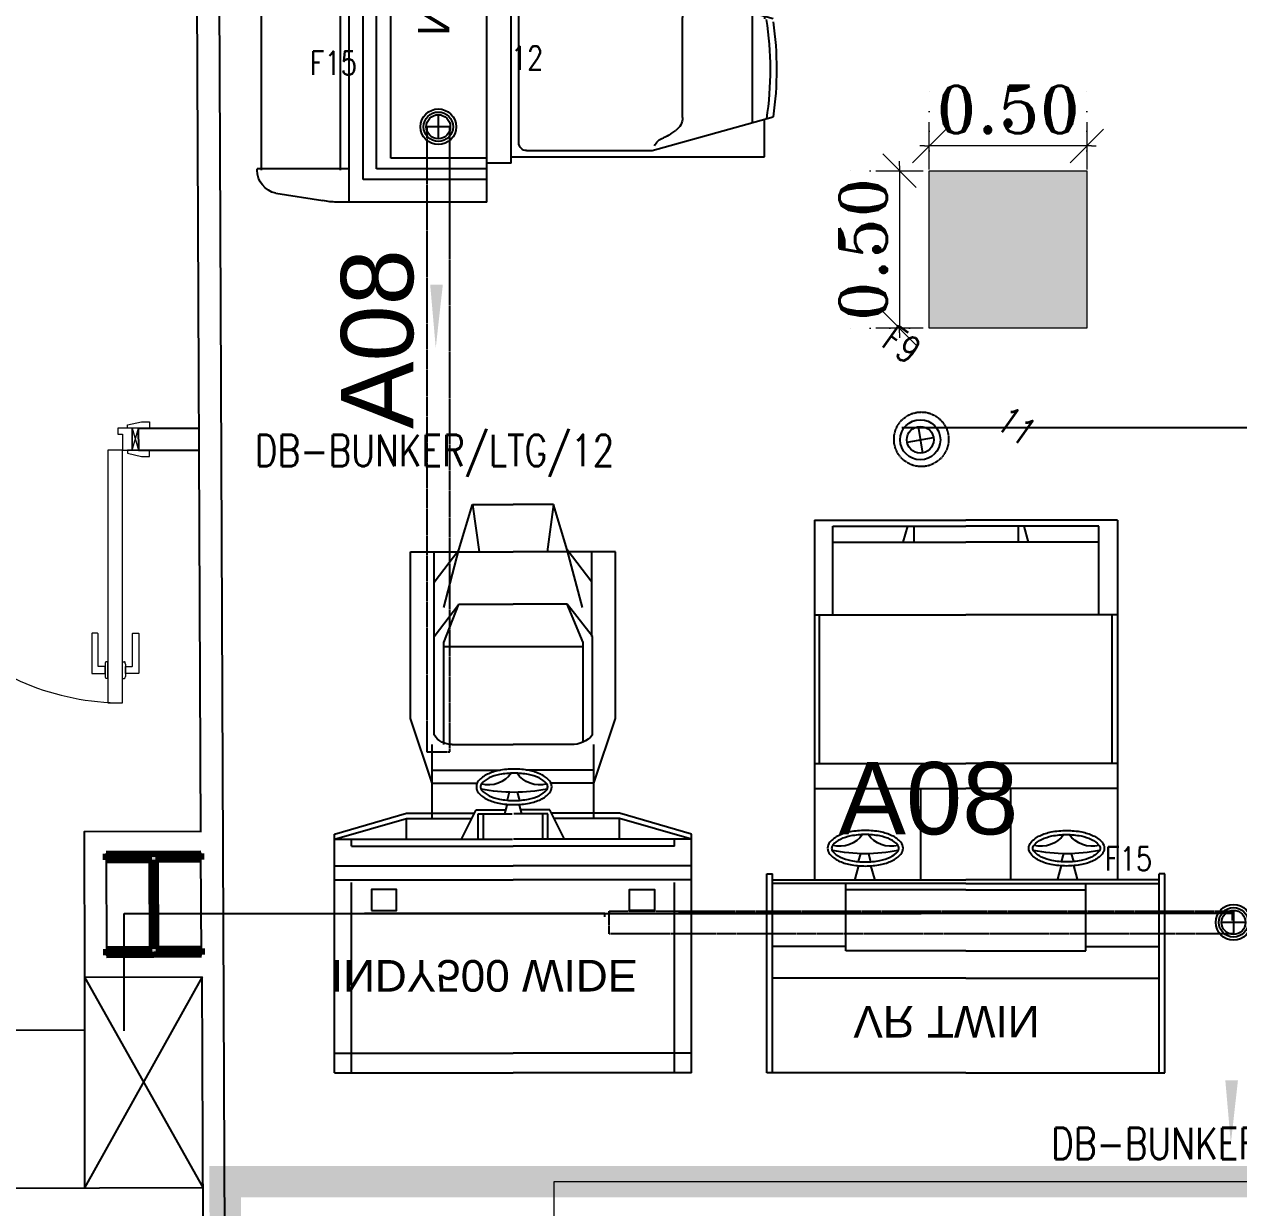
# Model space of a CAD drawing. Header units: inches. Extents: x 102655 to 148943, y 72248 to 114419.
# Drawn here: x 109414 to 113260, y 83369 to 87115 of the extents above; entities that cross this region are included whole.
import ezdxf
from ezdxf.enums import TextEntityAlignment as Align

# ---------------------------------------------------------------- set-up
doc = ezdxf.new("R2010")
doc.units = ezdxf.units.IN
doc.linetypes.add('CENTER INDS', pattern=[13.335, 8.89, -1.11125, 2.2225, -1.11125])
doc.linetypes.add('DOT2', pattern=[0.125, 0, -0.125])
doc.layers.get('Defpoints').update_dxf_attribs({"color": 8})
for name, color, linetype, lineweight in [('02-GR-BASE-PLANS$0$A-DOOR-25', 8, 'Continuous', 5), ('02-GR-BASE-PLANS$0$A-DOOR-LEAF-18', 8, 'Continuous', 5), ('02-GR-BASE-PLANS$0$A-ELEV-10', 8, 'Continuous', 5), ('02-GR-BASE-PLANS$0$A-ELEV-18', 8, 'Continuous', 5), ('ceiling dim', 8, 'Continuous', 5), ('Furnitureee', 8, 'Continuous', 5), ('Part', 8, 'Continuous', 0), ('S-SOLID', 8, 'Continuous', 0)]:
    doc.layers.add(name, color=color, linetype=linetype, lineweight=lineweight)
for name, color, linetype in [('E-LEADER', 30, 'Continuous'), ('E-LTG', 92, 'Continuous'), ('E-TAG', 30, 'Continuous'), ('E_TAG', 30, 'Continuous'), ('equipment', 8, 'Continuous'), ('FURNITURE', 8, 'Continuous'), ('txt', 8, 'Continuous'), ('WALL-GNRL', 8, 'Continuous')]:
    doc.layers.add(name, color=color, linetype=linetype)
doc.layers.add('ELECTRICAL LIGHTING CEILING', color=6, linetype='CENTER INDS', true_color=0xff00ff)
doc.styles.add('Pyzd-Romans', font='romans.shx', dxfattribs={"width": 0.8})
doc.styles.add('ROMANT', font='romant')
doc.styles.get("Standard").update_dxf_attribs({"font": 'arial.ttf'})
doc.dimstyles.new('50', dxfattribs={"dimtxt": 0.15, "dimasz": 0.015, "dimexe": 0.18, "dimexo": 0.0625, "dimgap": 0.04, "dimtad": 1, "dimzin": 0, "dimdsep": 46, "dimtxsty": 'ROMANT', "dimblk": 'SAM2', "dimcen": 0.09, "dimclre": 181, "dimclrt": 3, "dimazin": 0, "dimtfac": 0.782609, "dimtix": 1, "dimtmove": 2, "dimatfit": 3, "dimldrblk": 'SAM2', "dimfxl": 0.18, "dimtolj": 1, "dimtzin": 0, "dimarcsym": 0})
doc.dimstyles.get("Standard").update_dxf_attribs({"dimtxt": 0.18, "dimasz": 0.18, "dimexe": 0.18, "dimexo": 0.0625, "dimgap": 0.09, "dimtad": 0, "dimtih": 1, "dimtoh": 1, "dimdec": 4, "dimzin": 0, "dimdsep": 46, "dimtxsty": 'Standard', "dimcen": 0.09, "dimadec": 0, "dimazin": 0, "dimtfac": 1, "dimtdec": 4, "dimtofl": 0, "dimtmove": 0, "dimatfit": 3, "dimfxl": 1, "dimtolj": 1, "dimtzin": 0, "dimarcsym": 0})

# ---------------------------------------------------------------- blocks, each defined once
blk = doc.blocks.new('fg')
at = {"layer": 'Part', "extrusion": (5.55915e-09, -1.62435e-07, 1)}
blk.add_hatch(color=256, dxfattribs=at).paths.add_polyline_path([(935531.9, -728226.8), (935514.4, -728219.3), (935631.9, -727943.3), (935649.4, -727950.8), (935592.8, -728083.7), (935852.3, -728194.2), (935908.9, -728061.2), (935926.4, -728068.7), (935808.8, -728344.7), (935791.3, -728337.3), (935848, -728204.3), (935588.5, -728093.8)])
at = {"layer": 'Part', "color": 4, "linetype": 'Continuous', "lineweight": 100, "extrusion": (5.55915e-09, -1.62435e-07, 1)}
for p, q in [((935514.4, -728219.3, 0), (935631.9, -727943.3, 0)), ((935649.4, -727950.8, 0), (935592.8, -728083.7, 0)), ((935631.9, -727943.3, 0), (935649.4, -727950.8, 0)), ((935926.4, -728068.7, 0), (935808.8, -728344.7, 0)), ((935852.3, -728194.2, 0), (935908.9, -728061.2, 0)), ((935908.9, -728061.2, 0), (935926.4, -728068.7, 0)), ((935531.9, -728226.8, 0), (935588.5, -728093.8, 0)), ((935848, -728204.3, 0), (935588.5, -728093.8, 0)), ((935592.8, -728083.7, 0), (935852.3, -728194.2, 0)), ((935531.9, -728226.8, 0), (935514.4, -728219.3, 0)), ((935791.3, -728337.3, 0), (935848, -728204.3, 0)), ((935808.8, -728344.7, 0), (935791.3, -728337.3, 0))]:
    blk.add_line(p, q, dxfattribs=at)
blk = doc.blocks.new('*U113')
at = {"layer": '02-GR-BASE-PLANS$0$A-DOOR-25'}
for points in [[(96.5, 800), (50, 800), (50, 0), (96.5, 0)], [(35, 10), (-10, 20), (-35, 20), (-35, 0), (35, 0)], [(20, 0), (20, -70), (65, -70), (65, -50), (50, -50), (50, 0)], [(865, 10), (910, 20), (935, 20), (935, 0), (865, 0)], [(880, 0), (880, -70), (835, -70), (835, -50), (850, -50), (850, 0)], [(35, -80), (-10, -90), (-35, -90), (-35, -70), (35, -70)], [(865, -80), (910, -90), (935, -90), (935, -70), (865, -70)]]:
    blk.add_lwpolyline(points, close=True, dxfattribs=at)
at = {"layer": '02-GR-BASE-PLANS$0$A-DOOR-LEAF-18'}
for p, q in [((41.1, 677.2), (41.1, 716.3)), ((50, 722.8), (43.8, 722.8)), ((50, 722.9), (50, 669.8)), ((96.5, 722.9), (96.5, 669.8)), ((96.5, 722.8), (102.7, 722.8)), ((105.4, 677.2), (105.4, 716.3)), ((50, 669.8), (43.8, 669.8)), ((96.5, 669.8), (102.7, 669.8))]:
    blk.add_line(p, q, dxfattribs=at)
for points in [[(41.1, 685.4), (20.3, 685.4, 0.414214), (18.8, 683.9), (18.8, 581.4, -0.382689), (17.3, 579.8, -0.055582), (0.1, 579.8, -0.411666), (-1.2, 581.4), (-1.2, 705.8, -0.414214), (0.3, 707.3), (41.1, 707.3), (41.1, 685.4)], [(105.4, 685.4), (126.2, 685.4, -0.414214), (127.7, 683.9), (127.7, 581.4, 0.382689), (129.2, 579.8, 0.055582), (146.4, 579.8, 0.411666), (147.7, 581.4), (147.7, 705.8, 0.414214), (146.2, 707.3), (105.4, 707.3), (105.4, 685.4)]]:
    blk.add_lwpolyline(points, format="xyb", dxfattribs=at)
for centre, radius, start, end in [((50, 0), 800, 359.9982, 90), ((66.8, 712.6), 26, 160.5054, 171.8163), ((44.5, 720.7), 2.27, 107.9384, 166.0812), ((102, 720.7), 2.27, 13.9188, 72.0616), ((79.7, 712.6), 26, 8.1837, 19.4946), ((61.2, 678.5), 20.2, 183.742, 200.4318), ((44.5, 672), 2.27, 193.9188, 252.0616), ((102, 672), 2.27, 287.9384, 346.0812), ((85.3, 678.5), 20.2, 339.5682, 356.258)]:
    blk.add_arc(centre, radius, start, end, dxfattribs=at)
at = {"layer": '02-GR-BASE-PLANS$0$A-ELEV-10', "ltscale": 0.25}
for p, q in [((20, 0), (0, -70)), ((20, -70), (0, 0)), ((900, 0), (880, -70)), ((900, -70), (880, 0))]:
    blk.add_line(p, q, dxfattribs=at)
at = {"layer": '02-GR-BASE-PLANS$0$A-ELEV-18', "ltscale": 0.25}
for points in [[(20, 0), (0, 0), (0, -70), (20, -70)], [(900, 0), (880, 0), (880, -70), (900, -70)]]:
    blk.add_lwpolyline(points, close=True, dxfattribs=at)
blk = doc.blocks.new('WIDE')
at = {"layer": 'equipment'}
for p, q in [((0, 0), (0, -0.7563)), ((0, 0), (0.565, 0)), ((0.0538, 0), (0.0538, -0.6033)), ((1.13, 0), (0.565, 0)), ((1.0762, 0), (1.0762, -0.6033)), ((1.13, 0), (1.13, -0.7563)), ((0, -0.0621), (0.565, -0.0621)), ((1.13, -0.0621), (0.565, -0.0621)), ((0, -0.6114), (0.565, -0.6114)), ((1.13, -0.6114), (0.565, -0.6114)), ((0, -0.6561), (0.565, -0.6561)), ((1.13, -0.6561), (0.565, -0.6561)), ((0.0538, -0.7182), (0.0538, -0.74)), ((0.0538, -0.7182), (0.565, -0.7182)), ((1.0762, -0.7182), (0.565, -0.7182)), ((1.0762, -0.7182), (1.0762, -0.74)), ((0, -0.74), (0.5636, -0.74)), ((0, -0.74), (0.2279, -0.8058)), ((0, -0.7563), (0.2279, -0.8222)), ((0.2279, -0.74), (0.2279, -0.8058)), ((0.4022, -0.74), (0.4485, -0.8333)), ((0.4545, -0.74), (0.4545, -0.8202)), ((0.471, -0.74), (0.471, -0.8202)), ((1.13, -0.74), (0.5664, -0.74)), ((0.659, -0.74), (0.659, -0.8202)), ((0.6755, -0.74), (0.6755, -0.8202)), ((0.7278, -0.74), (0.6815, -0.8333)), ((0.9021, -0.74), (0.9021, -0.8058)), ((1.13, -0.74), (0.9021, -0.8058)), ((1.13, -0.7563), (0.9021, -0.8222)), ((0.2279, -0.8058), (0.4349, -0.8058)), ((0.3091, -0.8058), (0.3091, -1.0399)), ((0.9021, -0.8058), (0.6951, -0.8058)), ((0.8209, -0.8058), (0.8209, -1.0399)), ((0.2279, -0.8222), (0.443, -0.8222)), ((0.4485, -0.8333), (0.5417, -0.8333)), ((0.4545, -0.8202), (0.5621, -0.8202)), ((0.5467, -0.8514), (0.5381, -0.8202)), ((0.6755, -0.8202), (0.5679, -0.8202)), ((0.5833, -0.8514), (0.5919, -0.8202)), ((0.6815, -0.8333), (0.5883, -0.8333)), ((0.9021, -0.8222), (0.687, -0.8222)), ((0.5531, -0.8893), (0.546, -0.8634)), ((0.5779, -0.8893), (0.5852, -0.8629)), ((0.3091, -0.9177), (0.24, -1.122)), ((0.3091, -0.9177), (0.4485, -0.9177)), ((0.8209, -0.9177), (0.6815, -0.9177)), ((0.8209, -0.9177), (0.89, -1.122)), ((0.3091, -0.958), (0.5243, -0.958)), ((0.8209, -0.958), (0.6057, -0.958)), ((0.3154, -1.0699), (0.3154, -1.3815)), ((0.3454, -1.0399), (0.3454, -1.363)), ((0.3726, -1.0399), (0.565, -1.0399)), ((0.7484, -1.0399), (0.565, -1.0399)), ((0.7868, -1.0471), (0.7868, -1.363)), ((0.8168, -1.0699), (0.8168, -1.3815)), ((0.24, -1.122), (0.24, -1.6496)), ((0.89, -1.122), (0.89, -1.6496)), ((0.3154, -1.3815), (0.3154, -1.6496)), ((0.3154, -1.3815), (0.3934, -1.4838)), ((0.3454, -1.3499), (0.7868, -1.3499)), ((0.3454, -1.363), (0.3934, -1.4838)), ((0.7868, -1.363), (0.7366, -1.4838)), ((0.8168, -1.3815), (0.7366, -1.4838)), ((0.8146, -1.3815), (0.8146, -1.6496)), ((0.3454, -1.4731), (0.3934, -1.656)), ((0.3934, -1.4838), (0.565, -1.4838)), ((0.7366, -1.4838), (0.565, -1.4838)), ((0.7846, -1.4731), (0.7366, -1.656)), ((0.3154, -1.5537), (0.3934, -1.656)), ((0.8146, -1.5537), (0.7366, -1.656)), ((0.24, -1.6496), (0.565, -1.6496)), ((0.4364, -1.8), (0.4573, -1.6496)), ((0.89, -1.6496), (0.565, -1.6496)), ((0.6936, -1.8), (0.6727, -1.6496)), ((0.3934, -1.656), (0.4364, -1.8)), ((0.7366, -1.656), (0.6936, -1.8)), ((0.4364, -1.8), (0.565, -1.8)), ((0.6936, -1.8), (0.565, -1.8))]:
    blk.add_line(p, q, dxfattribs=at)
for points in [[(0.1167, -0.514), (0.1959, -0.514), (0.1959, -0.5804), (0.1167, -0.5804)], [(1.0133, -0.514), (0.9341, -0.514), (0.9341, -0.5804), (1.0133, -0.5804)]]:
    blk.add_lwpolyline(points, close=True, dxfattribs=at)
for points in [[(0.4488, -0.9057, -0.182445), (0.4559, -0.8869, -0.10265), (0.4838, -0.8659, -0.061905), (0.5198, -0.8541, -0.048158), (0.5683, -0.8494, -0.048158), (0.6167, -0.8541, -0.061905), (0.6528, -0.8659, -0.10265), (0.6807, -0.8869, -0.182445), (0.6878, -0.9057, -0.182445), (0.6807, -0.9245, -0.10265), (0.6528, -0.9454, -0.061905), (0.6167, -0.9572, -0.048158), (0.5683, -0.9619, -0.048158), (0.5198, -0.9572, -0.061905), (0.4838, -0.9454, -0.10265), (0.4559, -0.9245, -0.182445)], [(0.4617, -0.9057, -0.182445), (0.4656, -0.8954, -0.10265), (0.4893, -0.8776, -0.061905), (0.5223, -0.8668, -0.048158), (0.5683, -0.8623, -0.048158), (0.6143, -0.8668, -0.061905), (0.6473, -0.8776, -0.10265), (0.671, -0.8954, -0.182445), (0.6749, -0.9057, -0.182445), (0.671, -0.9159, -0.10265), (0.6473, -0.9338, -0.061905), (0.6143, -0.9446, -0.048158), (0.5683, -0.949, -0.048158), (0.5223, -0.9446, -0.061905), (0.4893, -0.9338, -0.10265), (0.4656, -0.9159, -0.182445)]]:
    blk.add_lwpolyline(points, format="xyb", close=True, dxfattribs=at)
for centre, radius, start, end in [((0.5683, -1.418), 0.5298, 78.6379, 101.3621), ((0.4879, -0.9989), 0.0871, 34.5185, 105.4209), ((0.6487, -0.9989), 0.0871, 74.5791, 145.4815), ((0.3695, -1.1034), 0.0636, 87.2361, 148.1964), ((0.7525, -1.1235), 0.0837, 39.8343, 92.7983)]:
    blk.add_arc(centre, radius, start, end, dxfattribs=at)
at = {"layer": 'txt'}
blk.add_text('INDY500 WIDE', height=0.1, rotation=359.962, dxfattribs=at).set_placement((-0.0123, -0.3571))
blk = doc.blocks.new('A$C1091693A')
at = {"layer": 'equipment'}
for p, q in [((-0.0504, 1.6059), (-0.0462, 1.6059)), ((-0.0504, 1.5928), (0.5644, 1.5928)), ((-0.0462, 1.3147), (-0.0462, 1.6059)), ((0.5644, 1.3147), (0.5644, 1.6059)), ((0.7748, 1.3147), (0.7748, 1.6059)), ((1.3896, 1.5928), (0.7748, 1.5928)), ((1.3854, 1.3147), (1.3854, 1.6059)), ((1.3896, 1.6059), (1.3854, 1.6059)), ((-0.1236, 1.5471), (-0.1467, 1.3978)), ((0.6419, 1.5471), (0.6649, 1.3978)), ((0.6974, 1.5471), (0.6743, 1.3978)), ((1.4629, 1.5471), (1.4859, 1.3978)), ((-0.1514, 0.8786), (-0.1514, 1.3547)), ((0.6696, 1.1826), (0.6696, 1.3547)), ((0.6696, 1.1826), (0.6696, 1.3547)), ((1.4906, 0.8786), (1.4906, 1.3547)), ((-0.1514, 1.3147), (0.6696, 1.3147)), ((-0.0504, 1.3428), (0.5644, 1.3428)), ((1.4906, 1.3147), (0.6696, 1.3147)), ((1.3896, 1.3428), (0.7748, 1.3428)), ((-0.0795, 1.271), (0.6696, 1.271)), ((-0.0795, 0.8786), (-0.0795, 1.271)), ((1.4188, 1.271), (0.6696, 1.271)), ((1.4188, 0.8786), (1.4188, 1.271)), ((-0.0462, 0.8786), (-0.0462, 1.2279)), ((-0.0462, 1.2279), (0.626, 1.2279)), ((0.626, 1.1826), (0.626, 1.2279)), ((0.7133, 1.1826), (0.7133, 1.2279)), ((1.3854, 1.2279), (0.7133, 1.2279)), ((1.3854, 0.8786), (1.3854, 1.2279)), ((-0.0128, 1.1826), (0.6696, 1.1826)), ((-0.0128, 0.8786), (-0.0128, 1.1826)), ((1.3521, 1.1826), (0.6696, 1.1826)), ((1.3521, 0.8786), (1.3521, 1.1826)), ((-0.1514, 0.8786), (0.6696, 0.8786)), ((-0.0282, 0.8019), (-0.0282, 0.8786)), ((1.4906, 0.8786), (0.6696, 0.8786)), ((1.3675, 0.8019), (1.3675, 0.8786)), ((-0.0282, 0.8019), (0.6696, 0.8019)), ((0, 0.8019), (0, 0)), ((0.0364, 0.7779), (0.5224, 0.7779)), ((0.5567, 0.8019), (0.5567, 0)), ((1.3675, 0.8019), (0.6696, 0.8019)), ((0.7903, 0.8019), (0.7903, 0)), ((1.3028, 0.7779), (0.8168, 0.7779)), ((1.347, 0.8019), (1.347, 0)), ((0.0114, 0.7529), (0.0114, 0.3555)), ((0.5376, 0.7529), (0.5376, 0.3555)), ((0.8017, 0.7529), (0.8017, 0.3555)), ((1.3278, 0.7529), (1.3278, 0.3555)), ((0.0114, 0.3555), (0.1188, -0.0278)), ((0.5376, 0.3555), (0.4302, -0.0278)), ((0.8017, 0.3555), (0.9091, -0.0278)), ((1.3278, 0.3555), (1.2205, -0.0278)), ((0.0643, 0.2965), (0.0754, 0.2805)), ((0.4847, 0.2965), (0.4736, 0.2805)), ((0.8545, 0.2965), (0.8657, 0.2805)), ((1.275, 0.2965), (1.2639, 0.2805)), ((0.1164, 0.2591), (0.4325, 0.2591)), ((1.2228, 0.2591), (0.9067, 0.2591)), ((0, 0), (0.1106, 0)), ((0.0995, 0.0371), (0.4417, 0.0371)), ((1.2398, 0.0371), (0.8976, 0.0371)), ((1.347, 0), (1.2287, 0)), ((0.5567, 0), (0.4286, 0)), ((0.5207, 0), (0.4384, 0)), ((0.7903, 0), (0.9107, 0)), ((0.8186, 0), (0.9008, 0))]:
    blk.add_line(p, q, dxfattribs=at)
for centre, radius, start, end in [((-0.0504, 1.5309), 0.075, 90, 167.5429), ((0.5686, 1.5309), 0.075, 12.4571, 90), ((0.7706, 1.5309), 0.075, 90, 167.5429), ((1.3896, 1.5309), 0.075, 12.4571, 90), ((0.0486, 1.3547), 0.2, 167.5429, 180), ((0.4696, 1.3547), 0.2, 0, 12.4571), ((0.8696, 1.3547), 0.2, 167.5429, 180), ((1.2906, 1.3547), 0.2, 0, 12.4571), ((0.0364, 0.7529), 0.025, 90, 180), ((0.5126, 0.7529), 0.025, 0, 90), ((0.8267, 0.7529), 0.025, 90, 180), ((1.3028, 0.7529), 0.025, 0, 90), ((0.0051, 0.3031), 0.05, 19.708, 64.4541), ((0.5439, 0.3031), 0.05, 115.5459, 160.292), ((0.7954, 0.3031), 0.05, 19.708, 64.4541), ((1.3342, 0.3031), 0.05, 115.5459, 160.292), ((0.1463, 0.3537), 0.1, 199.708, 214.8688), ((0.4027, 0.3537), 0.1, 325.1312, 340.292), ((0.9366, 0.3537), 0.1, 199.708, 214.8688), ((1.193, 0.3537), 0.1, 325.1312, 340.292), ((0.1164, 0.3091), 0.05, 214.8688, 270), ((0.4325, 0.3091), 0.05, 270, 325.1312), ((0.9067, 0.3091), 0.05, 214.8688, 270), ((1.2228, 0.3091), 0.05, 270, 325.1312), ((0.2688, 0.9918), 1.0102, 261.0914, 278.9905), ((0.269, 1.0269), 1.0653, 261.896, 278.104), ((1.0704, 0.9918), 1.0102, 261.0095, 278.9086), ((1.0703, 1.0269), 1.0653, 261.896, 278.104)]:
    blk.add_arc(centre, radius, start, end, dxfattribs=at)
at = {"layer": 'txt'}
blk.add_text('RALLY TWIN', height=0.1, rotation=359.962, dxfattribs=at).set_placement((0.1263, 0.9977))
blk = doc.blocks.new('vr2')
at = {"layer": 'equipment'}
for p, q in [((-1.11, 1.75), (-1.11, 1.12)), ((-0.48, 1.75), (-1.11, 1.75)), ((-1.092, 1.75), (-1.092, 1.12)), ((-0.48, 1.75), (0.15, 1.75)), ((0.132, 1.75), (0.132, 1.12)), ((0.15, 1.75), (0.15, 1.12)), ((-0.48, 1.45), (-1.092, 1.45)), ((-0.48, 1.45), (0.132, 1.45)), ((-0.86, 1.35), (-1.092, 1.35)), ((-0.48, 1.3631), (-0.86, 1.3631)), ((-0.86, 1.3631), (-0.86, 1.15)), ((-0.48, 1.3631), (-0.1, 1.3631)), ((-0.1, 1.3631), (-0.1, 1.15)), ((-0.1, 1.35), (0.132, 1.35)), ((-0.48, 1.1706), (-0.86, 1.1706)), ((-0.48, 1.1706), (-0.1, 1.1706)), ((-1.11, 1.12), (-1.092, 1.12)), ((-0.48, 1.15), (-1.092, 1.15)), ((-1.092, 1.1387), (-0.48, 1.1387)), ((-0.96, 0), (-0.96, 1.1387)), ((-0.8202, 1.093), (-0.8321, 1.1362)), ((-0.7817, 1.0934), (-0.77, 1.1362)), ((-0.6224, 1.1387), (-0.6224, 0.85)), ((-0.48, 1.15), (0.132, 1.15)), ((0.132, 1.1387), (-0.48, 1.1387)), ((-0.3376, 1.1387), (-0.3376, 0.85)), ((-0.1783, 1.0934), (-0.19, 1.1362)), ((-0.1398, 1.093), (-0.1279, 1.1362)), ((0, 0), (0, 1.1387)), ((0.15, 1.12), (0.132, 1.12)), ((-0.8138, 1.0551), (-0.8209, 1.081)), ((-0.7889, 1.0551), (-0.7817, 1.0815)), ((-0.1711, 1.0551), (-0.1783, 1.0815)), ((-0.1462, 1.0551), (-0.1391, 1.081)), ((-0.96, 0.85), (-0.48, 0.85)), ((0, 0.85), (-0.48, 0.85)), ((-0.96, 0.77), (-0.48, 0.77)), ((-0.9432, 0.77), (-0.9432, 0.3)), ((0, 0.77), (-0.48, 0.77)), ((-0.0168, 0.77), (-0.0168, 0.3)), ((-0.96, 0.3), (-0.48, 0.3)), ((-0.9012, 0.3), (-0.9012, 0.0194)), ((0, 0.3), (-0.48, 0.3)), ((-0.0588, 0.3), (-0.0588, 0.0194)), ((-0.9012, 0.07), (-0.48, 0.07)), ((-0.6787, 0.07), (-0.6643, 0.0194)), ((-0.6452, 0.0194), (-0.6452, 0.07)), ((-0.0588, 0.07), (-0.48, 0.07)), ((-0.3148, 0.0194), (-0.3148, 0.07)), ((-0.2813, 0.07), (-0.2957, 0.0194)), ((-0.96, 0), (-0.48, 0)), ((-0.9012, 0.0194), (-0.48, 0.0194)), ((-0.0588, 0.0194), (-0.48, 0.0194)), ((0, 0), (-0.48, 0))]:
    blk.add_line(p, q, dxfattribs=at)
for points in [[(-0.9181, 1.0387, -0.182445), (-0.911, 1.0575, -0.10265), (-0.8831, 1.0785, -0.061905), (-0.847, 1.0903, -0.048158), (-0.7986, 1.095, -0.048158), (-0.7501, 1.0903, -0.061905), (-0.7141, 1.0785, -0.10265), (-0.6862, 1.0575, -0.182445), (-0.6791, 1.0387, -0.182445), (-0.6862, 1.02, -0.10265), (-0.7141, 0.999, -0.061905), (-0.7501, 0.9872, -0.048158), (-0.7986, 0.9825, -0.048158), (-0.847, 0.9872, -0.061905), (-0.8831, 0.999, -0.10265), (-0.911, 1.02, -0.182445)], [(-0.9052, 1.0387, -0.182445), (-0.9013, 1.049, -0.10265), (-0.8776, 1.0668, -0.061905), (-0.8446, 1.0776, -0.048158), (-0.7986, 1.0821, -0.048158), (-0.7526, 1.0776, -0.061905), (-0.7196, 1.0668, -0.10265), (-0.6958, 1.049, -0.182445), (-0.692, 1.0387, -0.182445), (-0.6958, 1.0285, -0.10265), (-0.7196, 1.0107, -0.061905), (-0.7526, 0.9999, -0.048158), (-0.7986, 0.9954, -0.048158), (-0.8446, 0.9999, -0.061905), (-0.8776, 1.0107, -0.10265), (-0.9013, 1.0285, -0.182445)], [(-0.0419, 1.0387, 0.182445), (-0.049, 1.0575, 0.10265), (-0.0769, 1.0785, 0.061905), (-0.113, 1.0903, 0.048158), (-0.1614, 1.095, 0.048158), (-0.2099, 1.0903, 0.061905), (-0.2459, 1.0785, 0.10265), (-0.2738, 1.0575, 0.182445), (-0.2809, 1.0387, 0.182445), (-0.2738, 1.02, 0.10265), (-0.2459, 0.999, 0.061905), (-0.2099, 0.9872, 0.048158), (-0.1614, 0.9825, 0.048158), (-0.113, 0.9872, 0.061905), (-0.0769, 0.999, 0.10265), (-0.049, 1.02, 0.182445)], [(-0.0548, 1.0387, 0.182445), (-0.0587, 1.049, 0.10265), (-0.0824, 1.0668, 0.061905), (-0.1154, 1.0776, 0.048158), (-0.1614, 1.0821, 0.048158), (-0.2074, 1.0776, 0.061905), (-0.2404, 1.0668, 0.10265), (-0.2642, 1.049, 0.182445), (-0.268, 1.0387, 0.182445), (-0.2642, 1.0285, 0.10265), (-0.2404, 1.0107, 0.061905), (-0.2074, 0.9999, 0.048158), (-0.1614, 0.9954, 0.048158), (-0.1154, 0.9999, 0.061905), (-0.0824, 1.0107, 0.10265), (-0.0587, 1.0285, 0.182445)]]:
    blk.add_lwpolyline(points, format="xyb", close=True, dxfattribs=at)
for centre, radius, start, end in [((-0.7986, 0.5264), 0.5298, 78.6379, 101.3621), ((-0.1614, 0.5264), 0.5298, 78.6379, 101.3621), ((-0.879, 0.9456), 0.0871, 34.5185, 105.4209), ((-0.7182, 0.9456), 0.0871, 74.5791, 145.4815), ((-0.2418, 0.9456), 0.0871, 34.5185, 105.4209), ((-0.081, 0.9456), 0.0871, 74.5791, 145.4815)]:
    blk.add_arc(centre, radius, start, end, dxfattribs=at)
at = {"layer": 'txt'}
blk.add_text('VR TWIN', height=0.1, rotation=359.962, dxfattribs=at).set_placement((-0.8363, 1.5382))
blk = doc.blocks.new('SAM2')
for p, q in [((3.54, 3.54), (-3.54, -3.54)), ((0, -5), (0, 5)), ((-1, 0), (0, 0))]:
    blk.add_line(p, q)
blk = doc.blocks.new('*D143')
at = {"layer": 'ceiling dim', "color": 181, "linetype": 'DOT2', "lineweight": -2, "ltscale": 0.5, "transparency": 16777216}
for p, q in [((478765.3317, 1037614.7681), (478765.3317, 1037614.964)), ((478765.8304, 1037614.7681), (478765.8304, 1037614.964))]:
    blk.add_line(p, q, dxfattribs=at)
at = {"layer": 'ceiling dim', "color": 0, "lineweight": -2, "ltscale": 0.5, "transparency": 16777216}
for p, q in [((478765.3167, 1037614.784), (478765.3017, 1037614.784)), ((478765.8304, 1037614.784), (478765.3317, 1037614.784)), ((478765.8454, 1037614.784), (478765.8604, 1037614.784))]:
    blk.add_line(p, q, dxfattribs=at)
at = {"layer": 'Defpoints', "color": 0, "ltscale": 0.5, "transparency": 16777216}
for p in [(478765.3317, 1037614.784), (478765.3317, 1037614.7056), (478765.8304, 1037614.7056)]:
    blk.add_point(p, dxfattribs=at)
at = {"layer": 'ceiling dim', "color": 0, "lineweight": -2, "ltscale": 0.5, "transparency": 16777216, "xscale": 0.015, "yscale": 0.015, "zscale": 0.015}
blk.add_blockref('SAM2', (478765.3317, 1037614.784), dxfattribs=at)
at = {"layer": 'ceiling dim', "color": 0, "lineweight": -2, "ltscale": 0.5, "transparency": 16777216, "xscale": 0.015, "yscale": 0.015, "zscale": 0.015, "rotation": 180}
blk.add_blockref('SAM2', (478765.8304, 1037614.784), dxfattribs=at)
at = {"layer": 'ceiling dim', "color": 3, "ltscale": 0.5, "transparency": 16777216, "insert": (478765.581, 1037614.899), "char_height": 0.15, "attachment_point": 5, "style": 'ROMANT'}
blk.add_mtext('\\A1;0.50', dxfattribs=at)
blk = doc.blocks.new('*D144')
at = {"layer": 'ceiling dim', "color": 0, "lineweight": -2, "ltscale": 0.5, "transparency": 16777216}
for p, q in [((478765.2373, 1037614.7206), (478765.2373, 1037614.7356)), ((478765.2373, 1037614.7056), (478765.2373, 1037614.2069)), ((478765.2373, 1037614.1919), (478765.2373, 1037614.1769))]:
    blk.add_line(p, q, dxfattribs=at)
at = {"layer": 'ceiling dim', "color": 181, "linetype": 'DOT2', "lineweight": -2, "ltscale": 0.5, "transparency": 16777216}
for p, q in [((478765.2692, 1037614.7056), (478765.0573, 1037614.7056)), ((478765.2692, 1037614.2069), (478765.0573, 1037614.2069))]:
    blk.add_line(p, q, dxfattribs=at)
at = {"layer": 'Defpoints', "color": 0, "ltscale": 0.5, "transparency": 16777216}
for p in [(478765.3317, 1037614.7056), (478765.2373, 1037614.2069), (478765.3317, 1037614.2069)]:
    blk.add_point(p, dxfattribs=at)
at = {"layer": 'ceiling dim', "color": 0, "lineweight": -2, "ltscale": 0.5, "transparency": 16777216, "xscale": 0.015, "yscale": 0.015, "zscale": 0.015}
for p, rotation in [((478765.2373, 1037614.7056), 270), ((478765.2373, 1037614.2069), 90)]:
    blk.add_blockref('SAM2', p, dxfattribs=dict(at, rotation=rotation))
at = {"layer": 'ceiling dim', "color": 3, "ltscale": 0.5, "transparency": 16777216, "insert": (478765.1223, 1037614.4563), "char_height": 0.15, "attachment_point": 5, "rotation": 90, "style": 'ROMANT'}
blk.add_mtext('\\A1;0.50', dxfattribs=at)
blk = doc.blocks.new('E-L-FSPOT2')
at = {"color": 254, "lineweight": 0}
for points in [[(0, -75), (0, -75), (0, -75), (0, -75), (0, -75), (0, -75), (0, -75), (0, -75), (0, -75), (0, -75), (0, -75), (0, -75)], [(0, -75), (0, -75)], [(0, -75), (0, -75)], [(0, -75), (0, -75)], [(0, -75), (0, -75)], [(0, -75), (0, -75)], [(0, -75), (0, -75)], [(0, -75), (0, -75)], [(0, -75), (0, -75)], [(0, -75), (0, -75)], [(0, -75), (0, -75)], [(0, -75), (0, -75)], [(0, -75), (0, -75)], [(0, -75), (0, -75), (0, -75)], [(0, -75), (0, -75)], [(0, -75), (0, -75)], [(0, -75), (0, -75)], [(0, -75), (0, -75), (0, -75), (0, -75), (0, -75), (0, -75), (0, -75), (0, -75), (0, -75), (0, -75)], [(0, -75), (0, -75)]]:
    blk.add_lwpolyline(points, dxfattribs=at)
blk.add_circle((0, 0), 75)
at = {"layer": 'E-TAG'}
for points in [[(-35.4, -35.4), (35.4, 35.4)], [(-35.4, 35.4), (35.4, -35.4)]]:
    blk.add_lwpolyline(points, dxfattribs=at)
blk.add_circle((0, 0), 50, dxfattribs=at)
at = {"layer": 'E-TAG', "style": 'Pyzd-Romans', "width": 0.8, "flags": 1}
for tag, p in [('BPANEL', (262.5, 925)), ('SWITCH', (-262.5, 700)), ('LOADVA', (262.5, 700)), ('BTYPE', (-262.5, 475)), ('PANEL', (262.5, 475)), ('HEIGHT', (-246.5, -477.6)), ('DSCR', (-246.5, -702.6)), ('ROOM', (278.5, -702.6))]:
    blk.add_attdef(tag, text='', height=100, dxfattribs=at).set_placement(p, align=Align.MIDDLE_CENTER)
at = {"layer": 'E-TAG', "style": 'Pyzd-Romans', "width": 0.8}
for tag, p in [('TYPE', (-262.5, 250)), ('NO.', (262.5, 250)), ('W.P', (-246.5, -252.6)), ('A,B,C', (278.5, -252.6)), ('CBT', (278.5, -477.6))]:
    blk.add_attdef(tag, text='', height=100, dxfattribs=at).set_placement(p, align=Align.MIDDLE_CENTER)
blk = doc.blocks.new('f15')
at = {"layer": 'E-LEADER'}
for points in [[(19, 0), (-19, 0)], [(0, 19), (0, -19)]]:
    blk.add_lwpolyline(points, dxfattribs=at)
blk.add_circle((0, 0), 23.3, dxfattribs=at)
at = {"layer": 'E-LTG'}
for radius in [28.2, 19]:
    blk.add_circle((0, 0), radius, dxfattribs=at)
at = {"layer": 'E_TAG', "style": 'Pyzd-Romans', "width": 0.8, "flags": 1}
for tag, p in [('BPANEL', (262.5, 1125)), ('SWITCH', (-262.5, 900)), ('LOADVA', (262.5, 900)), ('BTYPE', (-262.5, 675)), ('PANEL', (262.5, 675)), ('HEIGHT', (-262.5, -675)), ('DSCR', (-262.5, -900)), ('ROOM', (262.5, -900))]:
    blk.add_attdef(tag, text='', height=100, dxfattribs=at).set_placement(p, align=Align.MIDDLE_CENTER)
at = {"layer": 'E_TAG', "style": 'Pyzd-Romans', "width": 0.8}
for tag, p in [('TYPE', (-262.5, 450)), ('NO.', (262.5, 450)), ('W.P', (-262.5, -450)), ('A,B,C', (262.5, -450)), ('CBT', (262.5, -675))]:
    blk.add_attdef(tag, text='', height=100, dxfattribs=at).set_placement(p, align=Align.MIDDLE_CENTER)
blk = doc.blocks.new('E-Ct-No')
at = {"color": 5}
blk.add_lwpolyline([(700, 0, 0, 40, 0), (500, 0, 0, 0, -0.000017), (0, 0, 0, 0, -0.352972)], format="xyseb", dxfattribs=at)
at = {"layer": 'E-TAG', "style": 'Pyzd-Romans', "width": 0.8}
blk.add_attdef('PNL\\NO', text='', height=100, dxfattribs=at).set_placement((1025, 0), align=Align.MIDDLE_CENTER)
blk = doc.blocks.new('*D215')
at = {"color": 0, "lineweight": -2, "transparency": 16777216}
for p, q in [((111265.8, 84308), (111265.8, 84299.7)), ((111266, 84299.8), (112254, 84299.8)), ((113243.4, 84299.8), (112255.3, 84299.8)), ((113243.6, 84308), (113243.6, 84299.7))]:
    blk.add_line(p, q, dxfattribs=at)
at = {"color": 0, "transparency": 16777216}
for points in [[(111266, 84299.9), (111266, 84299.8), (111265.8, 84299.8)], [(113243.4, 84299.9), (113243.4, 84299.8), (113243.6, 84299.8)]]:
    blk.add_solid(points, dxfattribs=at)
at = {"layer": 'Defpoints', "color": 0, "transparency": 16777216}
for p in [(111265.8, 84308.1), (113243.6, 84308.1), (113243.6, 84299.8)]:
    blk.add_point(p, dxfattribs=at)
at = {"color": 0, "transparency": 16777216, "insert": (112254.7, 84299.8), "char_height": 0.18, "attachment_point": 5}
blk.add_mtext('\\A1;1977.7347', dxfattribs=at)
blk = doc.blocks.new('*D224')
at = {"color": 0, "lineweight": -2, "transparency": 16777216}
for p, q in [((111265.8, 84308), (111265.8, 84299.7)), ((111266, 84299.8), (112252.5, 84299.8)), ((113240.3, 84299.8), (112253.8, 84299.8)), ((113240.5, 84278.4), (113240.5, 84300))]:
    blk.add_line(p, q, dxfattribs=at)
at = {"color": 0, "transparency": 16777216}
for points in [[(111266, 84299.9), (111266, 84299.8), (111265.8, 84299.8)], [(113240.3, 84299.9), (113240.3, 84299.8), (113240.5, 84299.8)]]:
    blk.add_solid(points, dxfattribs=at)
at = {"layer": 'Defpoints', "color": 0, "transparency": 16777216}
for p in [(111265.8, 84308.1), (113240.5, 84299.8), (113240.5, 84278.4)]:
    blk.add_point(p, dxfattribs=at)
at = {"color": 0, "transparency": 16777216, "insert": (112253.2, 84299.8), "char_height": 0.18, "attachment_point": 5}
blk.add_mtext('\\A1;1974.6908', dxfattribs=at)
blk = doc.blocks.new('*D225')
at = {"color": 0, "lineweight": -2, "transparency": 16777216}
for p, q in [((109730.5, 83928.7), (109730.5, 84300)), ((109730.7, 84299.8), (111484.8, 84299.8)), ((113240.3, 84299.8), (111486.2, 84299.8)), ((113240.5, 84278.4), (113240.5, 84300))]:
    blk.add_line(p, q, dxfattribs=at)
at = {"color": 0, "transparency": 16777216}
for points in [[(109730.7, 84299.9), (109730.7, 84299.8), (109730.5, 84299.8)], [(113240.3, 84299.9), (113240.3, 84299.8), (113240.5, 84299.8)]]:
    blk.add_solid(points, dxfattribs=at)
at = {"layer": 'Defpoints', "color": 0, "transparency": 16777216}
for p in [(109730.5, 84299.8), (113240.5, 84278.4), (109730.5, 83928.7)]:
    blk.add_point(p, dxfattribs=at)
at = {"color": 0, "transparency": 16777216, "insert": (111485.5, 84299.8), "char_height": 0.18, "attachment_point": 5}
blk.add_mtext('\\A1;3510.0233', dxfattribs=at)
blk = doc.blocks.new('*D226')
at = {"color": 0, "lineweight": -2, "transparency": 16777216}
for p, q in [((109730.5, 83928.7), (109730.5, 84300)), ((109730.7, 84299.8), (110490.7, 84299.8)), ((111252.1, 84299.8), (110492, 84299.8)), ((111252.3, 84290.1), (111252.3, 84300))]:
    blk.add_line(p, q, dxfattribs=at)
at = {"color": 0, "transparency": 16777216}
for points in [[(109730.7, 84299.9), (109730.7, 84299.8), (109730.5, 84299.8)], [(111252.1, 84299.9), (111252.1, 84299.8), (111252.3, 84299.8)]]:
    blk.add_solid(points, dxfattribs=at)
at = {"layer": 'Defpoints', "color": 0, "transparency": 16777216}
for p in [(111252.3, 84299.8), (111252.3, 84290), (109730.5, 83928.7)]:
    blk.add_point(p, dxfattribs=at)
at = {"color": 0, "transparency": 16777216, "insert": (110491.4, 84299.8), "char_height": 0.18, "attachment_point": 5}
blk.add_mtext('\\A1;1521.7805', dxfattribs=at)
blk = doc.blocks.new('f')
at = {"layer": 'S-SOLID', "ltscale": 0.5, "true_color": 0xed1f24, "transparency": 33554559}
h = blk.add_hatch(color=240, dxfattribs=at)
h.dxf.hatch_style = 1
h.paths.add_polyline_path([(478765.3317, 1037614.7056), (478765.8304, 1037614.7056), (478765.8304, 1037614.2069), (478765.3317, 1037614.2069)])
at = {"layer": 'ceiling dim', "color": 242, "ltscale": 0.5, "true_color": 0xcd2027}
blk.add_lwpolyline([(478765.3317, 1037614.7056), (478765.8304, 1037614.7056), (478765.8304, 1037614.2069), (478765.3317, 1037614.2069)], close=True, dxfattribs=at)
at = {"layer": 'ceiling dim', "color": 8, "ltscale": 0.5, "const_width": 0.1}
blk.add_lwpolyline([(478769.0821, 1037608.9319), (478769.0821, 1037611.5052), (478763.1019, 1037611.5052), (478763.1112, 1037609.012)], dxfattribs=at)
at = {"layer": 'ceiling dim', "color": 8, "ltscale": 0.5}
blk.add_lwpolyline([(478764.1442, 1037611.5052), (478767.7866, 1037611.5052), (478767.7866, 1037609.8352), (478764.1442, 1037609.8352)], close=True, dxfattribs=at)
at = {"layer": 'WALL-GNRL', "color": 8, "extrusion": (-2.32265e-18, -9.70452e-08, 1)}
for p, q in [((478763.1112, 1037609.012), (478763.0237, 1037629.3131)), ((478763.0249, 1037612.614), (478763.004, 1037617.5022)), ((478762.8267, 1037613.8911), (478763.0195, 1037613.8911)), ((478762.827, 1037613.8211), (478763.0198, 1037613.8211)), ((478763.0266, 1037612.224), (478763.0252, 1037612.544)), ((478763.0317, 1037611.3686), (478763.0286, 1037612.154))]:
    blk.add_line(p, q, dxfattribs=at)
at = {"layer": 'WALL-GNRL', "color": 8, "ltscale": 0.5}
for p, q in [((478762.8267, 1037613.8911), (478762.827, 1037613.8211)), ((478763.0286, 1037612.154), (478762.6569, 1037611.4859)), ((478762.6569, 1037612.1524), (478763.0312, 1037611.4868))]:
    blk.add_line(p, q, dxfattribs=at)
at = {"layer": 'WALL-GNRL', "color": 8}
for p, q in [((478762.6569, 1037612.1524), (478762.6569, 1037611.4859)), ((478759.0872, 1037611.9751), (478762.6569, 1037611.9859)), ((478763.0292, 1037611.9868), (478763.03, 1037611.9868)), ((478756.9618, 1037611.4712), (478763.0312, 1037611.4868))]:
    blk.add_line(p, q, dxfattribs=at)
for points in [[(478763.0266, 1037612.614, 0), (478762.6549, 1037612.6124, 0), (478762.6569, 1037612.1524, 0), (478763.0286, 1037612.154, 0)], [(478763.0269, 1037612.544, 0), (478762.7252, 1037612.5427, 0), (478762.7266, 1037612.2227, 0), (478763.0283, 1037612.224, 0)]]:
    blk.add_polyline3d(points, dxfattribs=at)
at = {"layer": '02-GR-BASE-PLANS$0$A-DOOR-25', "color": 8, "extrusion": (9.70452e-08, -1.78385e-18, 1), "xscale": 0.001000000000009731, "yscale": 0.001000000000009731, "zscale": 0.001000000000009731, "rotation": 179.9934490677452}
blk.add_blockref('*U113', (478762.8272, 1037613.8211, 0.0465), dxfattribs=at)
at = {"layer": 'FURNITURE', "color": 8, "extrusion": (-2.32256e-18, -9.70452e-08, 1), "xscale": 0.001000000000009729, "yscale": 0.001000000000009729, "zscale": 0.001000000000009729, "rotation": 293.3091817035541}
blk.add_blockref('fg', (479061.3333, 1038759.8543, -0.1008), dxfattribs=at)
at = {"layer": 'Furnitureee', "color": 8, "ltscale": 0.5}
for name, p, xscale, rotation in [('A$C1091693A', (478764.8094, 1037616.097), -1.000000000000001, 90), ('WIDE', (478763.4485, 1037611.8494), -1, 180.0035790387066), ('vr2', (478765.9276, 1037613.5995), -1, 180)]:
    blk.add_blockref(name, p, dxfattribs=dict(at, xscale=xscale, rotation=rotation))
at = {"layer": 'ceiling dim', "color": 51, "ltscale": 0.5, "true_color": 0xf7f281}
dim = blk.add_linear_dim(base=(478765.3317, 1037614.784), p1=(478765.8304, 1037614.7056), p2=(478765.3317, 1037614.7056), dimstyle='50', dxfattribs=at)
dim.commit()
dim.dimension.update_dxf_attribs({"geometry": '*D143', "text_midpoint": (478765.581, 1037614.899)})
dim = blk.add_linear_dim(base=(478765.2373, 1037614.2069), p1=(478765.3317, 1037614.7056), p2=(478765.3317, 1037614.2069), angle=90, dimstyle='50', dxfattribs=at)
dim.commit()
dim.dimension.update_dxf_attribs({"geometry": '*D144', "text_midpoint": (478765.1223, 1037614.4563)})

msp = doc.modelspace()

# ---------------------------------------------------------------- linework, layer by layer
msp.add_line((112193.03264, 85838.55714), (131423.81516, 85838.55714))
at = {"layer": 'ELECTRICAL LIGHTING CEILING', "color": 6}
for points in [[(110761.30533, 86790.8956), (110689.30908, 86790.89566), (110689.30743, 84812.08323), (110761.30368, 84812.08317)], [(113243.55045, 84236.11116), (111265.81578, 84236.11281), (111265.81584, 84308.10905), (113243.55051, 84308.1074)]]:
    msp.add_lwpolyline(points, close=True, dxfattribs=at)
at = {"layer": 'ELECTRICAL LIGHTING CEILING'}
msp.add_circle((112254.68442, 85801.48814), 86.39549, dxfattribs=at)

# ---------------------------------------------------------------- block references
ref = msp.add_blockref('f15', (110725.3072, 86790.89563), dxfattribs=dict(xscale=2, yscale=2, zscale=2))
ref.add_attrib('TYPE', 'F15', dxfattribs={"layer": 'E_TAG', "height": 75, "style": 'Pyzd-Romans', "width": 0.8}).set_placement((110393.02038, 86992.3262), align=Align.MIDDLE_CENTER)
ref.add_attrib('NO.', '12', dxfattribs={"layer": 'E_TAG', "height": 75, "style": 'Pyzd-Romans', "width": 0.8}).set_placement((111006.34126, 87008.39174), align=Align.MIDDLE_CENTER)
ref = msp.add_blockref('f15', (113243.55048, 84272.10928), dxfattribs=dict(xscale=2, yscale=2, zscale=2))
ref.add_attrib('TYPE', 'F15', dxfattribs={"layer": 'E_TAG', "height": 75, "style": 'Pyzd-Romans', "width": 0.8}).set_placement((112911.26365, 84473.53984), align=Align.MIDDLE_CENTER)
ref.add_attrib('NO.', '10', dxfattribs={"layer": 'E_TAG', "height": 75, "style": 'Pyzd-Romans', "width": 0.8}).set_placement((113478.74626, 84472.52267), align=Align.MIDDLE_CENTER)
at = {"layer": 'ceiling dim', "xscale": 1000, "yscale": 1000, "zscale": 1000}
msp.add_blockref('f', (-478653051.58299, -1037528053.90511), dxfattribs=at)
at = {"layer": 'E-LTG'}
ref = msp.add_blockref('E-Ct-No', (110725.3072, 86790.89563), dxfattribs=dict(at, rotation=269.3351124309777))
ref.add_attrib('PNL\\NO', 'DB-BUNKER/LTG/12', dxfattribs={"layer": 'E-TAG', "height": 100, "style": 'Pyzd-Romans', "width": 0.8}).set_placement((110713.41288, 85765.96465), align=Align.MIDDLE_CENTER)
at = {"layer": 'E-LTG', "xscale": 0.8476918827478218, "yscale": 0.8476918827478218, "zscale": 0.8476918827478218, "rotation": 324.5660952900275}
msp.add_blockref('E-L-FSPOT2', (112251.55317, 85799.89817), dxfattribs=at).add_auto_attribs({'TYPE': 'F9', 'NO.': '11'})
at = {"layer": 'E-LTG'}
ref = msp.add_blockref('E-Ct-No', (113243.55048, 84272.10916), dxfattribs=dict(at, rotation=269.3005030529437))
ref.add_attrib('PNL\\NO', 'DB-BUNKER/LTG/10', dxfattribs={"layer": 'E-TAG', "height": 100, "style": 'Pyzd-Romans', "width": 0.8}).set_placement((113235.00472, 83572.16133), align=Align.MIDDLE_CENTER)

# ---------------------------------------------------------------- texts
msp.add_text('A08', height=228.893641, rotation=90).set_placement((110645.78673, 85834.49339))
msp.add_text('A08', height=228.893641).set_placement((111992.9669, 84550.81976))

# ---------------------------------------------------------------- dimensions: what is measured, and where the dimension line sits
for base, p1, p2, picture, middle in [((109730.4834274793, 84299.8423960619), (113240.5066606699, 84278.3716517386), (109730.4831178943, 83928.6786250233), '*D225', (111485.4950530276, 84299.8409322196)), ((111252.263975, 84299.841127), (109730.483118, 83928.678625), (111252.263967, 84290.028135), '*D226', (110491.373701, 84299.841761)), ((113240.50668, 84299.83947), (111265.81584, 84308.10905), (113240.50666, 84278.37165), '*D224', (112253.16126, 84299.84029))]:
    dim = msp.add_linear_dim(base=base, p1=p1, p2=p2, angle=179.99995221, dimstyle='Standard', override={"dimzin": 8, "dimtmove": 1})
    dim.commit()
    dim.dimension.update_dxf_attribs({"geometry": picture, "text_midpoint": middle})
dim = msp.add_aligned_dim(p1=(111265.81584, 84308.10905), p2=(113243.55051, 84308.1074), distance=-8.26793, dimstyle='Standard', override={"dimzin": 8})
dim.commit()
dim.dimension.update_dxf_attribs({"geometry": '*D215', "text_midpoint": (112254.68317, 84299.83947)})

doc.saveas('drawing.dxf')
